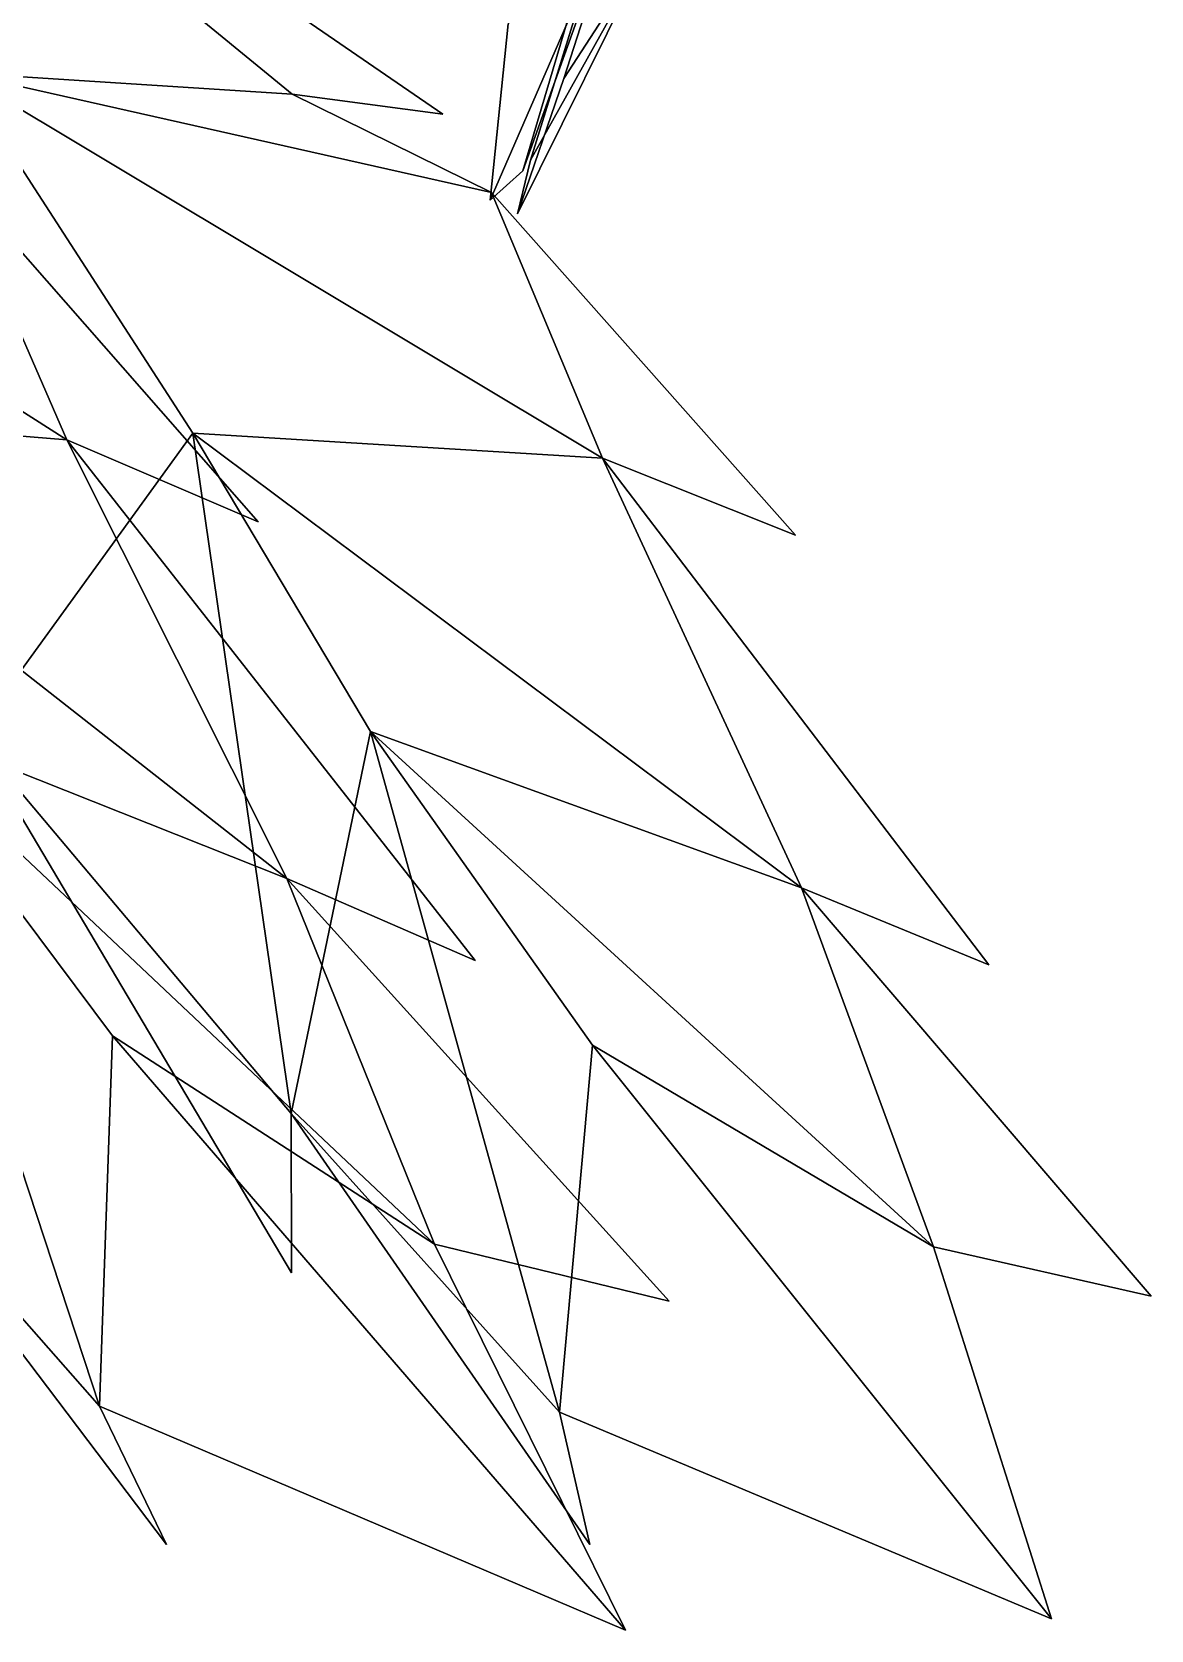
# Model space of a CAD drawing. Header units: metres. Extents: x -317 to 277, y -489 to 236.
# Drawn here: x 157.9 to 221.7, y -164.1 to -73 of the extents above; entities that cross this region are included whole.
import ezdxf

# ---------------------------------------------------------------- set-up
doc = ezdxf.new("R2010")
doc.units = ezdxf.units.M

msp = doc.modelspace()

# ---------------------------------------------------------------- linework, layer by layer
at = {"layer": 'Newplan_FruitU', "color": 3}
for points in [[(193.2705, -67.9372, 477.478), (191.6382, -65.1025, 486.6601), (188.2413, -75.659, 488.63)], [(193.2705, -67.9372, 477.478), (188.2413, -75.659, 488.63), (191.6382, -65.1025, 486.6601)], [(191.2644, -65.9857, 456.4846), (185.9113, -80.9331, 457.5996), (184.0447, -82.5938, 447.5042)], [(191.2644, -65.9857, 456.4846), (184.0447, -82.5938, 447.5042), (185.9113, -80.9331, 457.5996)], [(191.2644, -65.9857, 456.4846), (184.0447, -82.5938, 447.5042), (185.0816, -72.5514, 443.3091)], [(191.2644, -65.9857, 456.4846), (185.0816, -72.5514, 443.3091), (184.0447, -82.5938, 447.5042)], [(191.2644, -65.9857, 456.4846), (188.6913, -71.5943, 465.2553), (185.9113, -80.9331, 457.5996)], [(191.2644, -65.9857, 456.4846), (185.9113, -80.9331, 457.5996), (188.6913, -71.5943, 465.2553)], [(193.2705, -67.9372, 477.478), (188.2413, -75.659, 488.63), (185.5966, -83.3697, 483.8438)], [(193.2705, -67.9372, 477.478), (185.5966, -83.3697, 483.8438), (188.2413, -75.659, 488.63)], [(193.2705, -67.9372, 477.478), (185.5966, -83.3697, 483.8438), (186.3457, -80.3182, 474.4165)], [(193.2705, -67.9372, 477.478), (186.3457, -80.3182, 474.4165), (185.5966, -83.3697, 483.8438)], [(193.2705, -67.9372, 477.478), (186.3457, -80.3182, 474.4165), (189.1614, -71.2457, 468.7813)], [(193.2705, -67.9372, 477.478), (189.1614, -71.2457, 468.7813), (186.3457, -80.3182, 474.4165)]]:
    msp.add_3dface(points, dxfattribs=at)
at = {"layer": 'Newplan_Leaf', "color": 3}
for points in [[(136.9727, -47.2275, 294.9824), (181.3414, -77.7041, 295.1229), (172.7657, -76.5485, 292.9845)], [(136.9727, -47.2275, 294.9824), (172.7657, -76.5485, 292.9845), (181.3414, -77.7041, 295.1229)], [(172.7657, -76.5485, 292.9845), (153.7935, -75.3438, 286.3221), (136.9727, -47.2275, 294.9824)], [(172.7657, -76.5485, 292.9845), (136.9727, -47.2275, 294.9824), (153.7935, -75.3438, 286.3221)], [(153.2024, -80.8662, 313.2683), (159.9164, -96.2656, 310.1039), (124.2001, -73.4701, 304.3191)], [(153.2024, -80.8662, 313.2683), (124.2001, -73.4701, 304.3191), (159.9164, -96.2656, 310.1039)], [(159.9164, -96.2656, 310.1039), (138.3221, -94.5011, 299.1271), (124.2001, -73.4701, 304.3191)], [(159.9164, -96.2656, 310.1039), (124.2001, -73.4701, 304.3191), (138.3221, -94.5011, 299.1271)], [(184.1293, -82.1643, 289.346), (190.4426, -97.3084, 284.5471), (153.7935, -75.3438, 286.3221)], [(184.1293, -82.1643, 289.346), (153.7935, -75.3438, 286.3221), (190.4426, -97.3084, 284.5471)], [(190.4426, -97.3084, 284.5471), (167.1072, -95.8764, 277.9646), (153.7935, -75.3438, 286.3221)], [(190.4426, -97.3084, 284.5471), (153.7935, -75.3438, 286.3221), (167.1072, -95.8764, 277.9646)], [(172.7657, -76.5485, 292.9845), (184.1293, -82.1643, 289.346), (153.7935, -75.3438, 286.3221)], [(172.7657, -76.5485, 292.9845), (153.7935, -75.3438, 286.3221), (184.1293, -82.1643, 289.346)], [(153.7935, -75.3438, 286.3221), (167.1072, -95.8764, 277.9646), (154.5842, -113.1654, 266.3806)], [(153.7935, -75.3438, 286.3221), (154.5842, -113.1654, 266.3806), (167.1072, -95.8764, 277.9646)], [(153.2024, -80.8662, 313.2683), (170.8275, -100.9301, 311.1256), (159.9164, -96.2656, 310.1039)], [(153.2024, -80.8662, 313.2683), (159.9164, -96.2656, 310.1039), (170.8275, -100.9301, 311.1256)], [(184.1293, -82.1643, 289.346), (201.4453, -101.7042, 283.3342), (190.4426, -97.3084, 284.5471)], [(184.1293, -82.1643, 289.346), (190.4426, -97.3084, 284.5471), (201.4453, -101.7042, 283.3342)], [(159.9164, -96.2656, 310.1039), (172.4572, -121.2776, 302.2879), (138.3221, -94.5011, 299.1271)], [(159.9164, -96.2656, 310.1039), (138.3221, -94.5011, 299.1271), (172.4572, -121.2776, 302.2879)], [(172.4572, -121.2776, 302.2879), (148.7805, -111.8606, 296.4201), (138.3221, -94.5011, 299.1271)], [(172.4572, -121.2776, 302.2879), (138.3221, -94.5011, 299.1271), (148.7805, -111.8606, 296.4201)], [(167.1072, -95.8764, 277.9646), (172.7127, -134.6613, 259.0836), (154.5842, -113.1654, 266.3806)], [(167.1072, -95.8764, 277.9646), (154.5842, -113.1654, 266.3806), (172.7127, -134.6613, 259.0836)], [(159.9164, -96.2656, 310.1039), (183.1945, -125.9405, 302.5022), (172.4572, -121.2776, 302.2879)], [(159.9164, -96.2656, 310.1039), (172.4572, -121.2776, 302.2879), (183.1945, -125.9405, 302.5022)], [(190.4426, -97.3084, 284.5471), (201.787, -121.8043, 273.8131), (167.1072, -95.8764, 277.9646)], [(190.4426, -97.3084, 284.5471), (167.1072, -95.8764, 277.9646), (201.787, -121.8043, 273.8131)], [(201.787, -121.8043, 273.8131), (177.2248, -112.8905, 272.8447), (167.1072, -95.8764, 277.9646)], [(201.787, -121.8043, 273.8131), (167.1072, -95.8764, 277.9646), (177.2248, -112.8905, 272.8447)], [(167.1072, -95.8764, 277.9646), (177.2248, -112.8905, 272.8447), (172.7127, -134.6613, 259.0836)], [(167.1072, -95.8764, 277.9646), (172.7127, -134.6613, 259.0836), (177.2248, -112.8905, 272.8447)], [(190.4426, -97.3084, 284.5471), (212.464, -126.1855, 271.8415), (201.787, -121.8043, 273.8131)], [(190.4426, -97.3084, 284.5471), (201.787, -121.8043, 273.8131), (212.464, -126.1855, 271.8415)], [(148.7805, -111.8606, 296.4201), (161.7732, -151.3593, 281.7207), (146.4169, -133.8843, 282.5254)], [(148.7805, -111.8606, 296.4201), (146.4169, -133.8843, 282.5254), (161.7732, -151.3593, 281.7207)], [(172.4572, -121.2776, 302.2879), (180.8694, -142.1144, 296.2132), (148.7805, -111.8606, 296.4201)], [(172.4572, -121.2776, 302.2879), (148.7805, -111.8606, 296.4201), (180.8694, -142.1144, 296.2132)], [(180.8694, -142.1144, 296.2132), (162.5177, -130.2484, 290.049), (148.7805, -111.8606, 296.4201)], [(180.8694, -142.1144, 296.2132), (148.7805, -111.8606, 296.4201), (162.5177, -130.2484, 290.049)], [(148.7805, -111.8606, 296.4201), (162.5177, -130.2484, 290.049), (161.7732, -151.3593, 281.7207)], [(148.7805, -111.8606, 296.4201), (161.7732, -151.3593, 281.7207), (162.5177, -130.2484, 290.049)], [(177.2248, -112.8905, 272.8447), (188.0038, -151.7029, 254.8879), (172.7127, -134.6613, 259.0836)], [(177.2248, -112.8905, 272.8447), (172.7127, -134.6613, 259.0836), (188.0038, -151.7029, 254.8879)], [(201.787, -121.8043, 273.8131), (209.325, -142.2744, 265.6896), (177.2248, -112.8905, 272.8447)], [(201.787, -121.8043, 273.8131), (177.2248, -112.8905, 272.8447), (209.325, -142.2744, 265.6896)], [(209.325, -142.2744, 265.6896), (189.8768, -130.766, 263.4741), (177.2248, -112.8905, 272.8447)], [(209.325, -142.2744, 265.6896), (177.2248, -112.8905, 272.8447), (189.8768, -130.766, 263.4741)], [(177.2248, -112.8905, 272.8447), (189.8768, -130.766, 263.4741), (188.0038, -151.7029, 254.8879)], [(177.2248, -112.8905, 272.8447), (188.0038, -151.7029, 254.8879), (189.8768, -130.766, 263.4741)], [(172.7127, -134.6613, 259.0836), (172.729, -143.7566, 251.7111), (154.5842, -113.1654, 266.3806)], [(172.7127, -134.6613, 259.0836), (154.5842, -113.1654, 266.3806), (172.729, -143.7566, 251.7111)], [(172.4572, -121.2776, 302.2879), (194.2404, -145.3741, 292.0622), (180.8694, -142.1144, 296.2132)], [(172.4572, -121.2776, 302.2879), (180.8694, -142.1144, 296.2132), (194.2404, -145.3741, 292.0622)], [(201.787, -121.8043, 273.8131), (221.7158, -145.0887, 258.9673), (209.325, -142.2744, 265.6896)], [(201.787, -121.8043, 273.8131), (209.325, -142.2744, 265.6896), (221.7158, -145.0887, 258.9673)], [(162.5177, -130.2484, 290.049), (191.7516, -164.1149, 273.1324), (161.7732, -151.3593, 281.7207)], [(162.5177, -130.2484, 290.049), (161.7732, -151.3593, 281.7207), (191.7516, -164.1149, 273.1324)], [(180.8694, -142.1144, 296.2132), (191.7516, -164.1149, 273.1324), (162.5177, -130.2484, 290.049)], [(180.8694, -142.1144, 296.2132), (162.5177, -130.2484, 290.049), (191.7516, -164.1149, 273.1324)], [(189.8768, -130.766, 263.4741), (216.0411, -163.472, 240.3771), (188.0038, -151.7029, 254.8879)], [(189.8768, -130.766, 263.4741), (188.0038, -151.7029, 254.8879), (216.0411, -163.472, 240.3771)], [(209.325, -142.2744, 265.6896), (216.0411, -163.472, 240.3771), (189.8768, -130.766, 263.4741)], [(209.325, -142.2744, 265.6896), (189.8768, -130.766, 263.4741), (216.0411, -163.472, 240.3771)], [(161.7732, -151.3593, 281.7207), (165.5962, -159.2415, 270.3234), (146.4169, -133.8843, 282.5254)], [(161.7732, -151.3593, 281.7207), (146.4169, -133.8843, 282.5254), (165.5962, -159.2415, 270.3234)], [(188.0038, -151.7029, 254.8879), (189.7341, -159.2313, 242.7648), (172.7127, -134.6613, 259.0836)], [(188.0038, -151.7029, 254.8879), (172.7127, -134.6613, 259.0836), (189.7341, -159.2313, 242.7648)]]:
    msp.add_3dface(points, dxfattribs=at)

doc.saveas('drawing.dxf')
